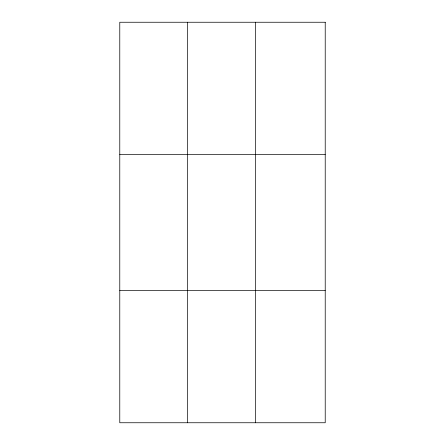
<?xml version="1.0" encoding="UTF-8"?>
<svg xmlns="http://www.w3.org/2000/svg" width="445" height="445" viewBox="0 0 445 445"><rect width="100%" height="100%" fill="white"/><g stroke="black" fill="none" stroke-linecap="round" stroke-linejoin="round"><path stroke-width="0.67" d="M187.573 22.25L187.573 422.75M255.374 22.25L255.374 422.75M119.777 154.415L325.223 154.415M119.777 290.585L325.223 290.585M325.223 22.25L325.223 422.75L119.777 422.75L119.777 22.25L325.223 22.25"/></g></svg>
